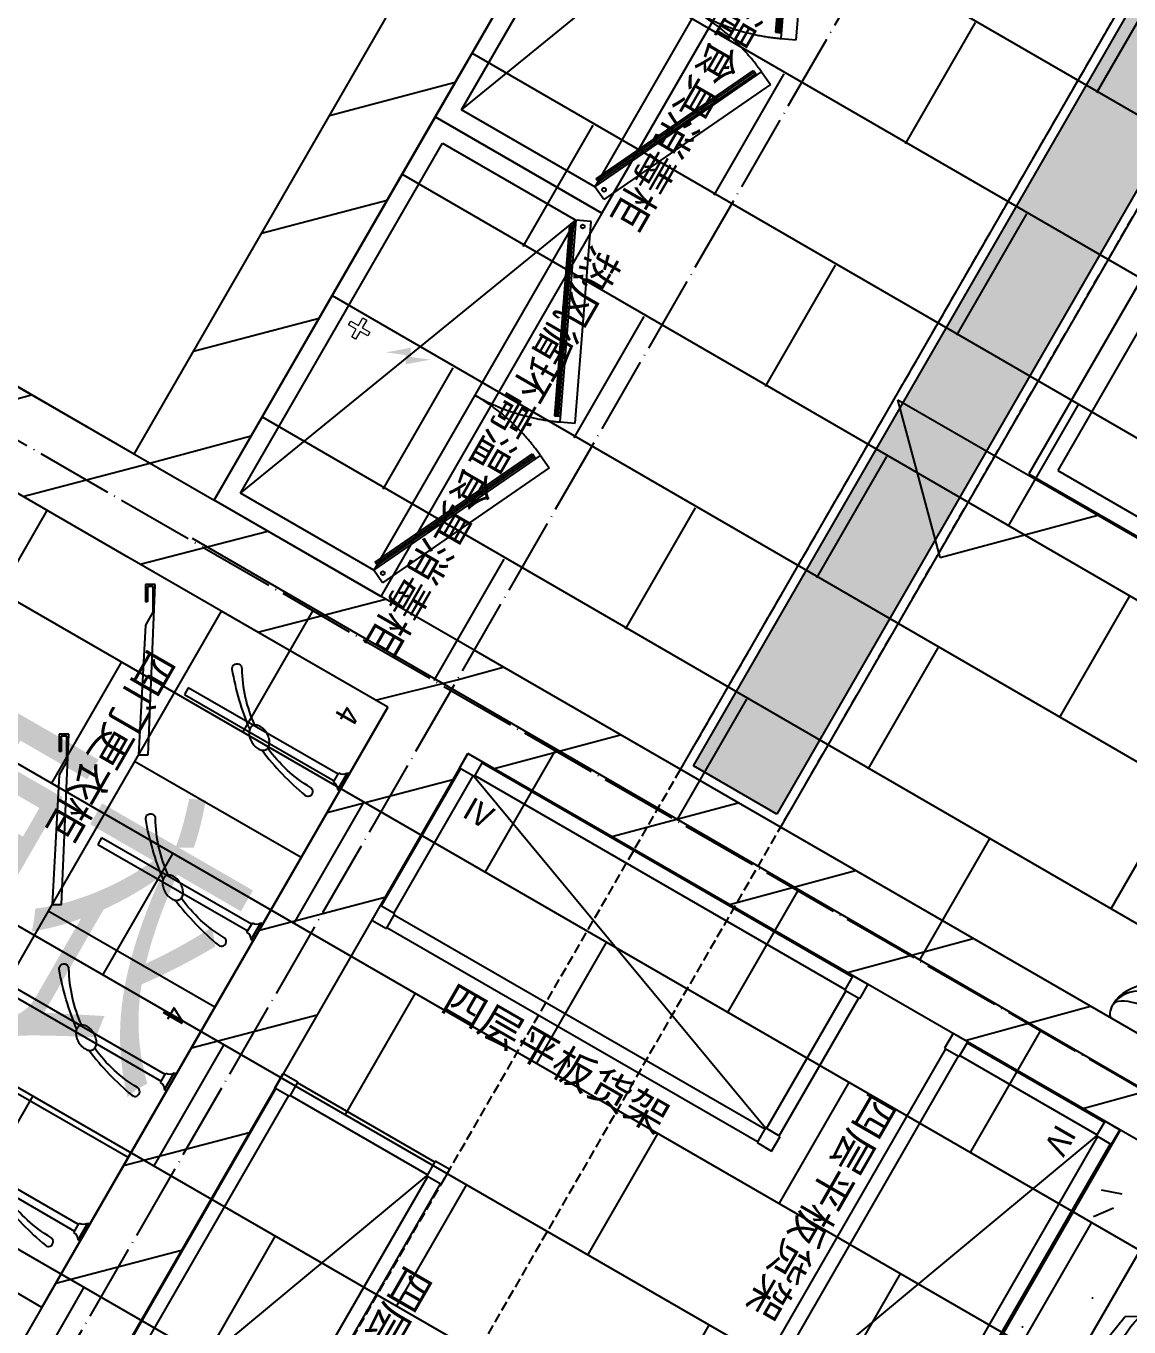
# Model space of a CAD drawing. Header units: millimetres. Extents: x 216654360 to 218309126, y 218099985 to 219647706.
# Drawn here: x 217979283 to 217982149, y 218889673 to 218893053 of the extents above; entities that cross this region are included whole.
import ezdxf
from ezdxf.enums import TextEntityAlignment as Align

# ---------------------------------------------------------------- set-up
doc = ezdxf.new("R2010")
doc.units = ezdxf.units.MM
doc.header["$LTSCALE"] = 1000
for name, pattern in [('ACAD_ISO03W100', [30, 12, -18]), ('BORDER2', [22.224999999999987, 6.349999999999998, -3.174999999999998, 6.349999999999998, -3.174999999999998, 0, -3.174999999999998]), ('DASH', [0.35, 0.25, -0.1]), ('DASHDOTX2', [50.8, 25.4, -12.7, 0, -12.7]), ('DOTE', [2.4200000000000004, 2, -0.2, 0.02, -0.2])]:
    doc.linetypes.add(name, pattern=pattern)
for name, color, linetype in [('A-ANNO-DOTE', 1, 'DOTE'), ('A-ANNO-IDEN-LEVL', 3, 'Continuous'), ('A-FLOR-SPCL', 245, 'Continuous'), ('A-WALL', 2, 'Continuous'), ('A-WALL-PATT', 252, 'Continuous'), ('A-WALL-SHEA', 2, 'Continuous'), ('D.R-地沟', 24, 'Continuous'), ('E.R-电点位.尺寸标注', 90, 'Continuous'), ('K.R-厨房设备.V', 252, 'Continuous'), ('K.R-厨房设备.辅助1', 251, 'Continuous'), ('N.R-厨房设备.名称标注', 251, 'Continuous'), ('PUB_HATCH', 8, 'Continuous'), ('PUB_TEXT', 7, 'Continuous'), ('现状植物', 3, 'Continuous')]:
    doc.layers.add(name, color=color, linetype=linetype)
doc.styles.get("Standard").update_dxf_attribs({"font": 'gbenor.shx', "bigfont": 'gbcbig.shx'})
doc.styles.add('水纹标注', font='')
doc.styles.add('设备名称标注字体', font='')
doc.styles.get('水纹标注').set_extended_font_data('SimSun')
doc.styles.get('设备名称标注字体').set_extended_font_data('SimSun')
pattern_1 = [(45, (-6165879.106576437, -59303.14459915766), (-176.776766007315, 176.776766007315), [])]

# ---------------------------------------------------------------- blocks, each defined once
blk = doc.blocks.new('2929sk')
at = {"layer": 'A-ANNO-DOTE', "ltscale": 0.1}
for p, q in [((-96525.37773838639, -68391.94024353585), (-96525.37773838639, -52367.55223465196)), ((-76418.61381632835, -60631.21274252643), (-104712.9936713753, -60631.21274252632))]:
    blk.add_line(p, q, dxfattribs=at)
blk = doc.blocks.new('*U255')
h = blk.add_hatch()
h.set_pattern_fill('NEW', color=8, scale=250, pattern_type=2)
h.set_pattern_definition([(90, (4870.555555003499, 229.7619050000125), (-58.3333325, 3.571886446486164e-15), [2.3809525, -247.6190475]), (0, (4870.555555003499, 229.7619050000125), (0, 250), [2.7777775, -55.555555]), (90, (4879.166667503498, 235.7142850000125), (-58.3333325, 3.571886446486164e-15), [2.3809525, -247.6190475]), (0, (4876.388890003498, 238.0952375000125), (0, 250), [2.7777775, -55.555555]), (45.57872549999999, (4873.333332503498, 229.7619050000125), (233.3333347627037, 250.0000000086865), [8.3341825, -1741.8443775]), (45.57872549999999, (4870.555555003499, 232.1428575000125), (233.3333347627037, 250.0000000086865), [8.3341825, -1741.8443775]), (90, (4870.555555003499, 208.3333325000125), (-58.3333325, 3.571886446486164e-15), [3.5714275, -246.4285725]), (0, (4870.555555003499, 208.3333325000125), (0, 250), [2.7777775, -55.555555]), (90, (4879.166667503498, 214.2857150000125), (-58.3333325, 3.571886446486164e-15), [3.5714275, -246.4285725]), (0, (4876.388890003498, 217.8571425000125), (0, 250), [2.7777775, -55.555555]), (45.57872549999999, (4873.333332503498, 208.3333325000125), (233.3333347627037, 250.0000000086865), [8.3341825, -1741.8443775]), (45.57872549999999, (4870.555555003499, 211.9047625000125), (991.6666667955229, 999.9999987180778), [8.3341825, -1741.8443775]), (90, (4870.555555003499, 188.0952375000125), (-58.3333325, 3.571886446486164e-15), [2.3809525, -247.6190475]), (0, (4870.555555003499, 188.0952375000125), (0, 250), [2.7777775, -55.555555]), (90, (4879.166667503498, 194.0476200000125), (-58.3333325, 3.571886446486164e-15), [2.3809525, -247.6190475]), (0, (4876.388890003498, 196.4285725000125), (0, 250), [2.7777775, -55.555555]), (45.57872549999999, (4873.333332503498, 188.0952375000125), (233.3333347627037, 250.0000000086865), [8.3341825, -1741.8443775]), (45.57872549999999, (4870.555555003499, 190.4761900000125), (991.6666667955229, 999.9999987180778), [8.3341825, -1741.8443775]), (90, (4870.555555003499, 166.6666675000125), (-58.3333325, 3.571886446486164e-15), [3.5714275, -246.4285725]), (0, (4870.555555003499, 166.6666675000125), (0, 250), [2.7777775, -55.555555]), (90, (4879.166667503498, 172.6190475000125), (-58.3333325, 3.571886446486164e-15), [3.5714275, -246.4285725]), (0, (4876.388890003498, 176.1904750000125), (0, 250), [2.7777775, -55.555555]), (45.57872549999999, (4873.333332503498, 166.6666675000125), (991.6666667955229, 999.9999987180778), [8.3341825, -1741.8443775]), (45.57872549999999, (4870.555555003499, 170.2380950000125), (233.3333347627037, 250.0000000086865), [8.3341825, -1741.8443775]), (90, (4870.555555003499, 146.4285725000125), (-58.3333325, 3.571886446486164e-15), [2.3809525, -247.6190475]), (0, (4870.555555003499, 146.4285725000125), (0, 250), [2.7777775, -55.555555]), (90, (4879.166667503498, 152.3809525000125), (-58.3333325, 3.571886446486164e-15), [2.3809525, -247.6190475]), (0, (4876.388890003498, 154.7619050000125), (0, 250), [2.7777775, -55.555555]), (45.57872549999999, (4873.333332503498, 146.4285725000125), (233.3333347627037, 250.0000000086865), [8.3341825, -1741.8443775]), (45.57872549999999, (4870.555555003499, 148.8095250000125), (233.3333347627037, 250.0000000086865), [8.3341825, -1741.8443775]), (90, (4870.555555003499, 125.0000000000125), (-58.3333325, 3.571886446486164e-15), [3.5714275, -246.4285725]), (0, (4870.555555003499, 125.0000000000125), (0, 250), [2.7777775, -55.555555]), (90, (4879.166667503498, 130.9523800000125), (-58.3333325, 3.571886446486164e-15), [3.5714275, -246.4285725]), (0, (4876.388890003498, 134.5238100000125), (0, 250), [2.7777775, -55.555555]), (45.57872549999999, (4873.333332503498, 125.0000000000125), (233.3333347627037, 250.0000000086865), [8.3341825, -1741.8443775]), (45.57872549999999, (4870.555555003499, 128.5714275000125), (233.3333347627037, 250.0000000086865), [8.3341825, -1741.8443775]), (90, (4870.555555003499, 104.7619050000125), (-58.3333325, 3.571886446486164e-15), [2.3809525, -247.6190475]), (0, (4870.555555003499, 104.7619050000125), (0, 250), [2.7777775, -55.555555]), (90, (4879.166667503498, 110.7142850000125), (-58.3333325, 3.571886446486164e-15), [2.3809525, -247.6190475]), (0, (4876.388890003498, 113.0952375000125), (0, 250), [2.7777775, -55.555555]), (45.57872549999999, (4873.333332503498, 104.7619050000125), (991.6666667955229, 999.9999987180778), [8.3341825, -1741.8443775]), (45.57872549999999, (4870.555555003499, 107.1428575000125), (991.6666667955229, 999.9999987180778), [8.3341825, -1741.8443775]), (90, (4870.555555003499, 83.33333250001252), (-58.3333325, 3.571886446486164e-15), [3.5714275, -246.4285725]), (0, (4870.555555003499, 83.33333250001252), (0, 250), [2.7777775, -55.555555]), (90, (4879.166667503498, 89.2857150000125), (-58.3333325, 3.571886446486164e-15), [3.5714275, -246.4285725]), (0, (4876.388890003498, 92.8571425000125), (0, 250), [2.7777775, -55.555555]), (45.57872549999999, (4873.333332503498, 83.33333250001252), (233.3333347627037, 250.0000000086865), [8.3341825, -1741.8443775]), (45.57872549999999, (4870.555555003499, 86.90476250001251), (233.3333347627037, 250.0000000086865), [8.3341825, -1741.8443775]), (90, (4870.555555003499, 63.0952375000125), (-58.3333325, 3.571886446486164e-15), [2.3809525, -247.6190475]), (0, (4870.555555003499, 63.0952375000125), (0, 250), [2.7777775, -55.555555]), (90, (4879.166667503498, 69.0476200000125), (-58.3333325, 3.571886446486164e-15), [2.3809525, -247.6190475]), (0, (4876.388890003498, 71.4285725000125), (0, 250), [2.7777775, -55.555555]), (96.65442500000002, (4853.333332503498, 200.0000000000125), (-58.33333327122217, 250.0000002862334), [2.397102499999998, -500.9941749999998]), (124.99202, (4853.055555003499, 202.3809525000125), (-116.6666666056836, 249.9999994676459), [1.4531625, -303.71073]), (139.398705, (4852.222222503497, 203.5714275000125), (-233.3333320517391, 250.0000015191031), [1.829275, -382.31841]), (148.52316, (4850.833332503498, 204.7619050000125), (-349.9999982304819, 250.0000044566236), [2.2799325, -476.5061475]), (0, (4847.222222503497, 205.9523800000125), (0, 250), [1.6666675, -56.6666675]), (31.47683929999999, (4845.277777503499, 204.7619050000125), (350.0000012848081, 250.000000180567), [2.2799325, -476.5061475]), (0, (4843.611110003498, 204.7619050000125), (0, 250), [1.6666675, -56.6666675]), (64.9831065, (4842.500000003498, 202.3809525000125), (58.33333453608074, 250.0000007744371), [2.6274525, -273.25497]), (64.9831065, (4841.944445003497, 201.1904750000125), (58.33333453608074, 250.0000007744371), [1.313725, -274.5686975]), (90, (4841.944445003497, 198.8095250000125), (-58.3333325, 3.571886446486164e-15), [2.3809525, -247.6190475]), (115.016893, (4842.500000003498, 197.6190475000125), (-58.33333235441913, 250.0000012834914), [1.313724999999999, -274.5686974999998]), (115.016893, (4843.611110003498, 195.2380950000125), (-58.33333235441913, 250.0000012834914), [2.627452499999998, -273.2549699999997]), (0, (4843.611110003498, 195.2380950000125), (0, 250), [1.6666675, -56.6666675]), (148.52316, (4847.222222503497, 194.0476200000125), (-349.9999982304819, 250.0000044566236), [2.2799325, -476.5061475]), (0, (4847.222222503497, 194.0476200000125), (0, 250), [1.6666675, -56.6666675]), (31.47683929999999, (4848.888890003498, 194.0476200000125), (350.0000012848081, 250.000000180567), [2.2799325, -476.5061475]), (40.6012946, (4850.833332503498, 195.2380950000125), (233.3333337970684, 249.9999998901291), [1.829275, -382.31841]), (55.0079798, (4852.222222503497, 196.4285725000125), (116.6666674783482, 249.9999990604024), [1.4531625, -303.71073]), (83.3455749, (4853.055555003499, 197.6190475000125), (58.33333370755446, 250.0000001844225), [2.3971025, -500.994175]), (96.65442500000002, (4853.333332503498, 100.0000000000125), (-58.33333327122217, 250.0000002862334), [2.397102499999998, -500.9941749999998]), (124.99202, (4853.055555003499, 102.3809525000125), (-116.6666666056836, 249.9999994676459), [1.4531625, -303.71073]), (139.398705, (4852.222222503497, 103.5714275000125), (-233.3333320517391, 250.0000015191031), [1.829275, -382.31841]), (148.52316, (4850.833332503498, 104.7619050000125), (-349.9999982304819, 250.0000044566236), [2.2799325, -476.5061475]), (0, (4847.222222503497, 105.9523800000125), (0, 250), [1.6666675, -56.6666675]), (31.47683929999999, (4845.277777503499, 104.7619050000125), (350.0000012848081, 250.000000180567), [2.2799325, -476.5061475]), (0, (4843.611110003498, 104.7619050000125), (0, 250), [1.6666675, -56.6666675]), (64.9831065, (4842.500000003498, 102.3809525000125), (58.33333453608074, 250.0000007744371), [2.6274525, -273.25497]), (64.9831065, (4841.944445003497, 101.1904750000125), (58.33333453608074, 250.0000007744371), [1.313725, -274.5686975]), (90, (4841.944445003497, 98.80952500001251), (-58.3333325, 3.571886446486164e-15), [2.3809525, -247.6190475]), (115.016893, (4842.500000003498, 97.61904750001251), (-58.33333235441913, 250.0000012834914), [1.313724999999999, -274.5686974999998]), (115.016893, (4843.611110003498, 95.2380950000125), (-58.33333235441913, 250.0000012834914), [2.627452499999998, -273.2549699999997]), (0, (4843.611110003498, 95.2380950000125), (0, 250), [1.6666675, -56.6666675]), (148.52316, (4847.222222503497, 94.04762000001251), (-349.9999982304819, 250.0000044566236), [2.2799325, -476.5061475]), (0, (4847.222222503497, 94.04762000001251), (0, 250), [1.6666675, -56.6666675]), (31.47683929999999, (4848.888890003498, 94.04762000001251), (350.0000012848081, 250.000000180567), [2.2799325, -476.5061475]), (40.6012946, (4850.833332503498, 95.2380950000125), (233.3333337970684, 249.9999998901291), [1.829275, -382.31841]), (55.0079798, (4852.222222503497, 96.4285725000125), (116.6666674783482, 249.9999990604024), [1.4531625, -303.71073]), (83.3455749, (4853.055555003499, 97.61904750001251), (58.33333370755446, 250.0000001844225), [2.3971025, -500.994175]), (96.65442500000002, (4853.333332503498, 50.00000000001251), (-58.33333327122217, 250.0000002862334), [2.397102499999998, -500.9941749999998]), (124.99202, (4853.055555003499, 52.3809525000125), (-116.6666666056836, 249.9999994676459), [1.4531625, -303.71073]), (139.398705, (4852.222222503497, 53.5714275000125), (-233.3333320517391, 250.0000015191031), [1.829275, -382.31841]), (148.52316, (4850.833332503498, 54.7619050000125), (-349.9999982304819, 250.0000044566236), [2.2799325, -476.5061475]), (0, (4847.222222503497, 55.95238000001251), (0, 250), [1.6666675, -56.6666675]), (31.47683929999999, (4845.277777503499, 54.7619050000125), (350.0000012848081, 250.000000180567), [2.2799325, -476.5061475]), (0, (4843.611110003498, 54.7619050000125), (0, 250), [1.6666675, -56.6666675]), (64.9831065, (4842.500000003498, 52.3809525000125), (58.33333453608074, 250.0000007744371), [2.6274525, -273.25497]), (64.9831065, (4841.944445003497, 51.1904750000125), (58.33333453608074, 250.0000007744371), [1.313725, -274.5686975]), (90, (4841.944445003497, 48.80952500001251), (-58.3333325, 3.571886446486164e-15), [2.3809525, -247.6190475]), (115.016893, (4842.500000003498, 47.61904750001251), (-58.33333235441913, 250.0000012834914), [1.313724999999999, -274.5686974999998]), (115.016893, (4843.611110003498, 45.23809500001251), (-58.33333235441913, 250.0000012834914), [2.627452499999998, -273.2549699999997]), (0, (4843.611110003498, 45.23809500001251), (0, 250), [1.6666675, -56.6666675]), (148.52316, (4847.222222503497, 44.04762000001251), (-349.9999982304819, 250.0000044566236), [2.2799325, -476.5061475]), (0, (4847.222222503497, 44.04762000001251), (0, 250), [1.6666675, -56.6666675]), (31.47683929999999, (4848.888890003498, 44.04762000001251), (350.0000012848081, 250.000000180567), [2.2799325, -476.5061475]), (40.6012946, (4850.833332503498, 45.23809500001251), (233.3333337970684, 249.9999998901291), [1.829275, -382.31841]), (55.0079798, (4852.222222503497, 46.42857250001251), (116.6666674783482, 249.9999990604024), [1.4531625, -303.71073]), (83.3455749, (4853.055555003499, 47.61904750001251), (58.33333370755446, 250.0000001844225), [2.3971025, -500.994175]), (96.65442500000002, (4853.333332503498, 250.0000000000125), (-58.33333327122217, 250.0000002862334), [2.397102499999998, -500.9941749999998]), (124.99202, (4853.055555003499, 252.3809525000125), (-116.6666666056836, 249.9999994676459), [1.4531625, -303.71073]), (139.398705, (4852.222222503497, 253.5714275000125), (-233.3333320517391, 250.0000015191031), [1.829275, -382.31841]), (148.52316, (4850.833332503498, 254.7619050000125), (-349.9999982304819, 250.0000044566236), [2.2799325, -476.5061475]), (0, (4847.222222503497, 255.9523800000125), (0, 250), [1.6666675, -56.6666675]), (31.47683929999999, (4845.277777503499, 254.7619050000125), (350.0000012848081, 250.000000180567), [2.2799325, -476.5061475]), (0, (4843.611110003498, 254.7619050000125), (0, 250), [1.6666675, -56.6666675]), (64.9831065, (4842.500000003498, 252.3809525000125), (58.33333453608074, 250.0000007744371), [2.6274525, -273.25497]), (64.9831065, (4841.944445003497, 251.1904750000125), (58.33333453608074, 250.0000007744371), [1.313725, -274.5686975]), (90, (4841.944445003497, 248.8095250000125), (-58.3333325, 3.571886446486164e-15), [2.3809525, -247.6190475]), (115.016893, (4842.500000003498, 247.6190475000125), (-58.33333235441913, 250.0000012834914), [1.313724999999999, -274.5686974999998]), (115.016893, (4843.611110003498, 245.2380950000125), (-58.33333235441913, 250.0000012834914), [2.627452499999998, -273.2549699999997]), (0, (4843.611110003498, 245.2380950000125), (0, 250), [1.6666675, -56.6666675]), (148.52316, (4847.222222503497, 244.0476200000125), (-349.9999982304819, 250.0000044566236), [2.2799325, -476.5061475]), (0, (4847.222222503497, 244.0476200000125), (0, 250), [1.6666675, -56.6666675]), (31.47683929999999, (4848.888890003498, 244.0476200000125), (350.0000012848081, 250.000000180567), [2.2799325, -476.5061475]), (40.6012946, (4850.833332503498, 245.2380950000125), (233.3333337970684, 249.9999998901291), [1.829275, -382.31841]), (55.0079798, (4852.222222503497, 246.4285725000125), (116.6666674783482, 249.9999990604024), [1.4531625, -303.71073]), (83.3455749, (4853.055555003499, 247.6190475000125), (58.33333370755446, 250.0000001844225), [2.3971025, -500.994175]), (103.134022, (4867.500000003498, 55.95238000001251), (-2.391900830178706e-06, -250.0000003124511), [4.889817499999998, -251.8255474999999]), (142.073537, (4870.555555003499, 53.5714275000125), (-349.9999968774661, 250.0000031255942), [3.873675, -809.5979675]), (164.054604, (4874.722222503497, 52.3809525000125), (-816.666666750046, 250.0000024671096), [4.3333975, -905.6803375]), (15.94539589999999, (4874.722222503497, 52.3809525000125), (816.6666671863785, 250.0000010417574), [4.3333975, -905.6803375]), (37.9264623, (4878.888890003498, 53.5714275000125), (349.9999999317924, 249.9999988495375), [3.873675, -809.5979675]), (76.8659776, (4881.944445003497, 55.95238000001251), (-6.465715324255328e-07, 250.0000003124511), [4.8898175, -251.8255475]), (103.134022, (4883.055555003499, 239.2857150000125), (-2.391900830178706e-06, -250.0000003124511), [4.889817499999998, -251.8255474999999]), (142.073537, (4881.944445003497, 244.0476200000125), (-349.9999968774661, 250.0000031255942), [3.873675, -809.5979675]), (164.054604, (4878.888890003498, 246.4285725000125), (-816.666666750046, 250.0000024671096), [4.3333975, -905.6803375]), (15.94539589999999, (4870.555555003499, 246.4285725000125), (816.6666671863785, 250.0000010417574), [4.3333975, -905.6803375]), (37.9264623, (4867.500000003498, 244.0476200000125), (349.9999999317924, 249.9999988495375), [3.873675, -809.5979675]), (76.8659776, (4866.388890003498, 239.2857150000125), (-6.465715324255328e-07, 250.0000003124511), [4.8898175, -251.8255475]), (96.65442500000002, (4853.333332503498, 150.0000000000125), (-58.33333327122217, 250.0000002862334), [2.397102499999998, -500.9941749999998]), (124.99202, (4853.055555003499, 152.3809525000125), (-116.6666666056836, 249.9999994676459), [1.4531625, -303.71073]), (139.398705, (4852.222222503497, 153.5714275000125), (-233.3333320517391, 250.0000015191031), [1.829275, -382.31841]), (148.52316, (4850.833332503498, 154.7619050000125), (-349.9999982304819, 250.0000044566236), [2.2799325, -476.5061475]), (0, (4847.222222503497, 155.9523800000125), (0, 250), [1.6666675, -56.6666675]), (31.47683929999999, (4845.277777503499, 154.7619050000125), (350.0000012848081, 250.000000180567), [2.2799325, -476.5061475]), (0, (4843.611110003498, 154.7619050000125), (0, 250), [1.6666675, -56.6666675]), (64.9831065, (4842.500000003498, 152.3809525000125), (58.33333453608074, 250.0000007744371), [2.6274525, -273.25497]), (64.9831065, (4841.944445003497, 151.1904750000125), (58.33333453608074, 250.0000007744371), [1.313725, -274.5686975]), (90, (4841.944445003497, 148.8095250000125), (-58.3333325, 3.571886446486164e-15), [2.3809525, -247.6190475]), (115.016893, (4842.500000003498, 147.6190475000125), (-58.33333235441913, 250.0000012834914), [1.313724999999999, -274.5686974999998]), (115.016893, (4843.611110003498, 145.2380950000125), (-58.33333235441913, 250.0000012834914), [2.627452499999998, -273.2549699999997]), (0, (4843.611110003498, 145.2380950000125), (0, 250), [1.6666675, -56.6666675]), (148.52316, (4847.222222503497, 144.0476200000125), (-349.9999982304819, 250.0000044566236), [2.2799325, -476.5061475]), (0, (4847.222222503497, 144.0476200000125), (0, 250), [1.6666675, -56.6666675]), (31.47683929999999, (4848.888890003498, 144.0476200000125), (350.0000012848081, 250.000000180567), [2.2799325, -476.5061475]), (40.6012946, (4850.833332503498, 145.2380950000125), (233.3333337970684, 249.9999998901291), [1.829275, -382.31841]), (55.0079798, (4852.222222503497, 146.4285725000125), (116.6666674783482, 249.9999990604024), [1.4531625, -303.71073]), (83.3455749, (4853.055555003499, 147.6190475000125), (58.33333370755446, 250.0000001844225), [2.3971025, -500.994175]), (45.57872549999999, (4873.333332503498, 63.0952375000125), (233.3333347627037, 250.0000000086865), [8.3341825, -1741.8443775]), (45.57872549999999, (4870.555555003499, 65.47619000001251), (233.3333347627037, 250.0000000086865), [8.3341825, -1741.8443775]), (90, (4866.388890003498, 60.7142850000125), (-58.3333325, 3.571886446486164e-15), [178.5714275, -71.4285725]), (90, (4883.055555003499, 60.7142850000125), (-58.3333325, 3.571886446486164e-15), [178.5714275, -71.4285725])])
h.paths.add_polyline_path([(5375.000000003498, 25.00000000001251), (5375.000000003503, 275.0000000000052), (25.00000000000637, 274.9999999999927), (25, 25.00000000000001)])
at = {"layer": 'D.R-地沟'}
for p, q in [((6.236535097871485e-12, 299.9999999999927), (5400.000000003503, 300.0000000000052)), ((0, 0), (6.236535097871485e-12, 299.9999999999927)), ((25.00000000000606, 274.9999999999927), (5375.000000003503, 275.0000000000052)), ((25, 25), (25.00000000000606, 274.9999999999927)), ((5400.000000003498, 1.250555214937807e-11), (0, 0)), ((5375.000000003498, 25.00000000001251), (25, 25))]:
    blk.add_line(p, q, dxfattribs=at)
blk = doc.blocks.new('13arfrr')
at = {"layer": 'D.R-地沟', "rotation": 90}
blk.add_blockref('*U255', (6144155.790343233, 7445.096532240364), dxfattribs=at)
blk = doc.blocks.new('*U165')
at = {"layer": 'K.R-厨房设备.V'}
for p, q in [((0, 0), (44, 0)), ((0, -44), (0, 0)), ((44, 0), (44, -44)), ((1156, 0), (1200, 0)), ((1156, -44), (1156, 0)), ((1200, 0), (1200, -44)), ((44, -3), (1156, -3)), ((44, -44), (0, -44)), ((3, -456), (3, -44)), ((1200, -44), (1156, -44)), ((1197, -456), (1197, -44)), ((44, -456), (0, -456)), ((0, -456), (0, -500)), ((44, -500), (44, -456)), ((1200, -456), (1156, -456)), ((1156, -456), (1156, -500)), ((1200, -500), (1200, -456)), ((0, -500), (44, -500)), ((44, -497), (1156, -497)), ((1156, -500), (1200, -500))]:
    blk.add_line(p, q, dxfattribs=at)
at = {"layer": 'K.R-厨房设备.辅助1', "color": 251}
for p, q in [((41, -456), (41, -44)), ((44, -41), (1156, -41)), ((1159, -456), (1159, -44)), ((44, -459), (1156, -459))]:
    blk.add_line(p, q, dxfattribs=at)
at = {"layer": 'K.R-厨房设备.辅助1', "color": 251, "linetype": 'DASHDOTX2'}
blk.add_line((44, -44), (1156, -456), dxfattribs=at)
at = {"layer": 'K.R-厨房设备.辅助1', "color": 251, "style": '水纹标注'}
blk.add_text('Ⅳ', height=60, rotation=0.0001620461234168421, dxfattribs=at).set_placement((60, -90), align=Align.TOP_LEFT)
blk = doc.blocks.new('1HP01$0$HBA-HANGER')
at = {"color": 0, "linetype": 'ByBlock', "ltscale": 3}
blk.add_lwpolyline([(-46.9451, 30.1133, 0.144333), (-43.77819999999998, 19.371, 0.107177), (-33.1952, 8.819989999999997, 0.0778182), (-18.7283, 2.44564, 0.06501649999999999), (0, 0, 0.06501649999999999), (18.7283, 2.44564, 0.0778182), (33.1952, 8.819989999999997, 0.107177), (43.77819999999998, 19.371, 0.144333), (46.9451, 30.1133, 0.144333), (43.77819999999998, 40.85569999999999, 0.107177), (33.1952, 51.4067, 0.0778182), (18.7283, 57.78100000000001, 0.06501649999999999), (0, 60.2267, 0.06501649999999999), (-18.7283, 57.78100000000001, 0.0778182), (-33.1952, 51.4067, 0.107177), (-43.77819999999998, 40.85569999999999, 0.144333)], format="xyb", close=True, dxfattribs=at)
for points in [[(-41.9496, 43.42719999999999, 0.0579524), (-248.539, -6.684249999999998, 1.08017), (-234.963, -36.2244, -0.102886), (-45.5965, 22.9304, -0.821198)], [(41.9496, 43.42719999999999, -0.0579524), (248.539, -6.684249999999998, -1.08017), (234.963, -36.2244, 0.102886), (45.5965, 22.9304, 0.821198)]]:
    blk.add_lwpolyline(points, format="xyb", dxfattribs=at)
blk = doc.blocks.new('102030500020')
at = {"layer": 'K.R-厨房设备.V'}
for p, q in [((451, 0), (0, 0)), ((0, 0), (0, -500)), ((900, 1.818989403545856e-12), (451, 0)), ((451, 0), (451, -500)), ((900, 0), (900, -500)), ((0, -500), (451, -500)), ((451, -500), (900, -499.9999999999982))]:
    blk.add_line(p, q, dxfattribs=at)
at = {"layer": 'K.R-厨房设备.辅助1', "extrusion": (6.3181338877e-06, 1.10240008304e-05, 0.9999999999192764)}
for p, q in [((250.4999878644157, 5.045440047979355e-07, -0.0001579533527642507), (250.4999879853713, -5.999999494291842, -9.180934855346212e-05)), ((700.4999878644157, 5.045440047979355e-07, -0.0001579533527642507), (700.4999879853713, -5.999999494291842, -9.180934855346212e-05)), ((200.4999879870156, -6.000000501982868, 0.0002240973569554994), (200.4999878644157, -5.005858838558197e-07, 0.0001579533527268362)), ((250.4999879853713, -5.999999494291842, -9.180934855346212e-05), (200.4999879870156, -6.000000501982868, 0.0002240973569554994)), ((239.4999883700075, -24.9999997143168, 0.0001871461400340113), (211.4999883701385, -25.00000026938505, 0.0003640538950221428)), ((215.4999882709672, -25.0000002562374, -0.005650731797090636), (215.4999994917598, -475.0000002059242, -0.0006899314944593948)), ((235.4999994921236, -474.9999998028943, -0.0008162941766688414), (235.4999882712145, -24.99999985297472, -0.00577709447930197)), ((650.4999879870156, -6.000000501982868, 0.0002240973569554994), (650.4999878644157, -5.005858838558197e-07, 0.0001579533527268362)), ((700.4999879853713, -5.999999494291842, -9.180934855346212e-05), (650.4999879870156, -6.000000501982868, 0.0002240973569554994)), ((689.4999883700075, -24.9999997143168, 0.0001871461400340113), (661.4999883701385, -25.00000026938505, 0.0003640538950221428)), ((665.4999882709672, -25.0000002562374, -0.005650731797090636), (665.4999994917598, -475.0000002059242, -0.0006899314944593948)), ((685.4999994921236, -474.9999998028943, -0.0008162941766688414), (685.4999882712145, -24.99999985297472, -0.00577709447930197)), ((215.4999994917598, -475.0000002059242, -0.0006899314944593948), (235.4999994921236, -474.9999998028943, -0.0008162941766688414)), ((665.4999994917598, -475.0000002059242, -0.0006899314944593948), (685.4999994921236, -474.9999998028943, -0.0008162941766688414))]:
    blk.add_line(p, q, dxfattribs=at)
at = {"layer": 'K.R-厨房设备.辅助1'}
for p, q in [((418.5, -478.3493649054144), (26.42958444838587, -683.3493649054071)), ((129.862251845756, -652.5000000000218), (431, -500.0000000000146)), ((431, -500.0000000000146), (418.5, -478.3493649054144)), ((867.5, -478.3493649054144), (475.4295844483859, -683.3493649054071)), ((578.862251845756, -652.5000000000218), (880, -500.0000000000146)), ((880, -500.0000000000146), (867.5, -478.3493649054144)), ((89.55136271328956, -652.6794919243257), (33.25971146729717, -685.1794919243257)), ((89.55136271328956, -652.6794919243257), (129.8622518457414, -652.5000000000291)), ((538.5513627132896, -652.6794919243257), (482.2597114672972, -685.1794919243257)), ((538.5513627132896, -652.6794919243257), (578.8622518457414, -652.5000000000291)), ((26.42958444838587, -683.3493649054071), (38.92958444838587, -705.0000000000291)), ((33.25971146729717, -685.1794919243257), (40.75971146729717, -698.169872981096)), ((38.92958444838587, -705.0000000000291), (77.90072761867486, -682.5000000000364)), ((40.75971146729717, -698.169872981096), (75.40072761867486, -678.169872981096)), ((75.40072761867486, -678.169872981096), (77.90072761867486, -682.5000000000364)), ((475.4295844483859, -683.3493649054071), (487.9295844483859, -705.0000000000291)), ((482.2597114672972, -685.1794919243257), (489.7597114672972, -698.169872981096)), ((487.9295844483859, -705.0000000000291), (526.9007276186749, -682.5000000000364)), ((489.7597114672972, -698.169872981096), (524.4007276186749, -678.169872981096)), ((524.4007276186749, -678.169872981096), (526.9007276186749, -682.5000000000364))]:
    blk.add_line(p, q, dxfattribs=at)
at = {"layer": 'K.R-厨房设备.辅助1', "extrusion": (6.3181338877e-06, 1.10240008304e-05, 0.9999999999192764)}
for centre, radius, start, end in [((189.5560139665052, -25.02019644206568, 0.001424739115033741), 21.94398369112138, 0.05273220445785859, 60.0844357705507), ((261.4439627652645, -25.0201949951833, 0.001424739115033779), 21.94398369385793, 119.9155665416693, 179.9472701046508), ((639.5560139575381, -25.0201964734105, 0.004267899364498702), 21.94398369112138, 0.05273220445785859, 60.0844357705507), ((711.4439627562683, -25.02019502652812, 0.004267899364499082), 21.94398369385793, 119.9155665416693, 179.9472701046508)]:
    blk.add_arc(centre, radius, start, end, dxfattribs=at)
at = {"layer": 'K.R-厨房设备.辅助1', "extrusion": (-6.3879978266e-06, 1.09836648664e-05, -0.9999999999192764), "xscale": -0.7600000000929986, "yscale": 0.7600000000929986, "zscale": -0.7600000000929986, "rotation": 119.9999316177332}
for p in [(-215.6799621587608, -238.5568991535932, -0.001928475350331265), (-665.6799621495575, -238.5568991220195, -0.004803074372301335)]:
    blk.add_blockref('1HP01$0$HBA-HANGER', p, dxfattribs=at)
at = {"layer": 'K.R-厨房设备.辅助1', "style": '水纹标注'}
blk.add_text('4', height=60, rotation=0.0001620461234168421, dxfattribs=at).set_placement((50, -50), align=Align.TOP_LEFT)
blk = doc.blocks.new('rawen长龙洗碗机')
at = {"layer": 'K.R-厨房设备.V'}
for p, q in [((700, 0), (0, 0)), ((0, 0), (0, -660)), ((680, -50), (50.00000000001454, -50)), ((50.00000000001454, -50), (50.00000000001454, -610))]:
    blk.add_line(p, q, dxfattribs=at)
blk = doc.blocks.new('*U182')
at = {"layer": 'K.R-厨房设备.辅助1', "linetype": 'BORDER2', "lineweight": 9, "ltscale": 10}
blk.add_hatch(color=256, dxfattribs=at).paths.add_polyline_path([(598.5373566485868, -244.3621751114124), (577.8076628438357, -256.4740337644753), (597.5580133668336, -304.6016169630248), (554.9176337672543, -254.9313152443129), (575.6473275719762, -242.8194565912445), (555.8969770518523, -194.6918733926933)])
at = {"layer": 'K.R-厨房设备.V'}
for p, q in [((0, 0), (1150, 0)), ((0, -500), (0, 0)), ((1150, 0), (1150, -500)), ((1150, -500), (0, -500))]:
    blk.add_line(p, q, dxfattribs=at)
at = {"layer": 'K.R-厨房设备.辅助1', "linetype": 'ACAD_ISO03W100'}
for p, q in [((50, -50.00000000000909), (1100, -50.00000000000909)), ((50, -450), (50, -50.00000000000909)), ((1100, -50.00000000000909), (1100, -450)), ((1100, -450), (50, -450))]:
    blk.add_line(p, q, dxfattribs=at)
at = {"layer": 'K.R-厨房设备.辅助1'}
for p, q in [((50, -50.00000000000909), (1100, -450)), ((33.0952695303713, -486.2523114814595), (50, -450)), ((50, -450), (524.8746660646138, -676.1007700312693)), ((63.59461680553067, -456.3392739261017), (69.93389073166325, -442.7446571205583)), ((65.70770811425609, -451.80773499092), (513.3931405677577, -665.2299571699805)), ((67.82079942295239, -447.27619605574), (515.5062318764539, -660.6984182347898)), ((69.93389073166325, -442.7446571205583), (517.6193231851721, -656.1668792996098)), ((1100, -450), (625.1253339353862, -676.1007700312693)), ((1080.066109268337, -442.7446571205583), (632.3806768148206, -656.1668792996098)), ((1082.17920057704, -447.27619605574), (634.4937681235314, -660.6984182347898)), ((1084.292291885736, -451.80773499092), (636.6068594322351, -665.2299571699805)), ((1086.405383194447, -456.3392739261017), (1080.066109268337, -442.7446571205583)), ((1116.904730469614, -486.2523114814595), (1100, -450)), ((507.9699355949706, -712.3530815127398), (33.0952695303713, -486.2523114814595)), ((642.0300644050147, -712.3530815127398), (1116.904730469614, -486.2523114814595)), ((517.6193231851721, -656.1668792996098), (511.2800492590467, -669.7614961051587)), ((632.3806768148206, -656.1668792996098), (638.7199507409314, -669.7614961051587)), ((524.8746660646138, -676.1007700312693), (507.9699355949706, -712.3530815127398)), ((625.1253339353862, -676.1007700312693), (642.0300644050147, -712.3530815127398))]:
    blk.add_line(p, q, dxfattribs=at)
at = {"layer": 'K.R-厨房设备.辅助1', "lineweight": 9}
blk.add_lwpolyline([(580.6534550299984, -109.3467841681868), (580.6534550299402, -132.3866582762166), (569.346544969987, -132.3866582762166), (569.346544969987, -109.3467841681868), (546.3066708619226, -109.3467841681868), (546.3066708619226, -98.03987410820991), (569.346544969987, -98.03987410820991), (569.346544969987, -75.0000000000091), (580.6534550299984, -75.0000000000091), (580.6534550299984, -98.03987410820991), (603.693329138121, -98.03987410820991), (603.693329138121, -109.3467841681868)], close=True, dxfattribs=at)
at = {"layer": 'K.R-厨房设备.辅助1'}
for centre in [(55.14225157073088, -474.4654296668378), (1094.857748429262, -474.4654296668378)]:
    blk.add_circle(centre, 5, dxfattribs=at)
at = {"layer": 'K.R-厨房设备.辅助1', "linetype": 'ACAD_ISO03W100'}
for centre, start, end in [((40, -450), 335.0000000000459, 0), ((1110, -450), 180, 204.9999999999541)]:
    blk.add_arc(centre, 534.9999999999987, start, end, dxfattribs=at)
blk = doc.blocks.new('ZXC0053')
at = {"layer": 'K.R-厨房设备.V', "color": 6}
blk.add_line((18.76061302839298, 0), (381.1433456769029, 0), dxfattribs=at)
for centre, major_axis, ratio, start_param, end_param in [((18.76061302839298, -25), (0, -25), 0.7504245211357194, 9.424777960769381, 10.99557428756427), ((199.9519793526524, -25), (-200, 0), 0.475, 0, 3.141592653589792)]:
    blk.add_ellipse(centre, major_axis=major_axis, ratio=ratio, start_param=start_param, end_param=end_param, dxfattribs=at)
at = {"layer": 'K.R-厨房设备.V', "color": 6, "extrusion": (0, 0, -1)}
blk.add_ellipse((381.1433456769029, -25), major_axis=(0, -25), ratio=0.7504245211357194, start_param=9.424777960769381, end_param=10.99557428756427, dxfattribs=at)
at = {"layer": 'K.R-厨房设备.V', "color": 251}
for centre, major_axis, ratio in [((199.9519793526524, -25), (-200, 0), 0.175), ((199.9759896763226, -25), (-199.9759896763244, 0), 0.3750450247621873)]:
    blk.add_ellipse(centre, major_axis=major_axis, ratio=ratio, start_param=0, end_param=3.141592653589792, dxfattribs=at)
blk = doc.blocks.new('rawen967垃圾桶')
at = {"layer": 'K.R-厨房设备.V', "color": 251}
for p, q in [((39.82421900000008, -226.5917960000015), (10.33007800000041, -245.4042960000015)), ((39.82421900000008, -226.5917960000015), (42.87006739602566, -227.4896216044672)), ((638.6992190000001, -226.5917960000015), (635.6329579443263, -227.4134016418757)), ((638.6992190000001, -226.5917960000015), (668.1933599999998, -245.4042960000015)), ((0, -306.8261710000006), (10.33007800000041, -245.4042960000015)), ((678.5234380000002, -306.8261710000006), (668.1933599999998, -245.4042960000015)), ((10.33007800000041, -368.2480460000006), (0, -306.8261710000006)), ((668.1933599999998, -368.2480460000006), (678.5234380000002, -306.8261710000006)), ((39.82421900000008, -387.0605460000006), (10.33007800000041, -368.2480460000006)), ((39.82421900000008, -387.0605460000006), (42.84140711734608, -386.0555715651435)), ((638.6992190000001, -387.0605460000006), (635.6331343115094, -386.2382821466917)), ((638.6992190000001, -387.0605460000006), (668.1933599999998, -368.2480460000006))]:
    blk.add_line(p, q, dxfattribs=at)
at = {"layer": 'K.R-厨房设备.V'}
for radius in [306.8261710000006, 269.1289059999999]:
    blk.add_circle((339.2617190000001, -306.8261710000006), radius, dxfattribs=at)
at = {"layer": 'K.R-厨房设备.V', "color": 251}
blk.add_circle((339.2617190000001, -306.8261710000006), 141.3867179999997, dxfattribs=at)
blk = doc.blocks.new('12asrttt')
at = {"layer": 'K.R-厨房设备.V'}
for name, p, xscale, yscale, rotation in [('rawen长龙洗碗机', (6328782.106861401, 8562.859872344183), 0.8977556109725656, 1.204819277108434, 90), ('ZXC0053', (6330015.262519198, 7445.09653223953), 0.8875, 1.333333333333333, 180)]:
    blk.add_blockref(name, p, dxfattribs=dict(at, xscale=xscale, yscale=yscale, rotation=rotation))
for name, p, rotation in [('*U182', (6326982.106861423, 8595.096532238978), 90), ('*U182', (6326982.106861449, 7445.096532238978), 90), ('102030500020', (6327642.106861424, 7205.096532240006), 270), ('102030500020', (6327642.106861424, 6305.096532240006), 270)]:
    blk.add_blockref(name, p, dxfattribs=dict(at, rotation=rotation))
at = {"layer": 'K.R-厨房设备.V', "color": 1}
blk.add_blockref('*U165', (6327882.106861426, 7205.096532241613), dxfattribs=at)
for p, rotation in [((6329837.970604291, 7205.148119009196), 270), ((6327882.106861426, 5045.148119005546), 90)]:
    blk.add_blockref('*U165', p, dxfattribs=dict(at, rotation=rotation))
at = {"layer": 'K.R-厨房设备.V', "xscale": 1.002176140008298, "yscale": 1.010344062208433}
blk.add_blockref('rawen967垃圾桶', (6330082.502424864, 7038.492807814178), dxfattribs=at)
at = {"layer": 'N.R-厨房设备.名称标注', "attachment_point": 7, "style": '设备名称标注字体'}
for s, insert, char_height, rotation in [('热风循环高温食具消毒柜', (6327497.996709041, 9793.113426278689), 80.00000000000001, 269.99985474479456), ('热风循环高温食具消毒柜', (6327497.996709066, 8515.231720658363), 80.00000000000001, 269.99985474479456), ('四门更衣柜', (6327020.810772038, 7030.627258496359), 80, 270), ('四层平板货架', (6329218.401996352, 6971.221898971613), 80, 269.9998547447946), ('四层平板货架', (6328397.995972564, 5977.662219750413), 80, 269.9998547447946)]:
    blk.add_mtext(s, dxfattribs=dict(at, insert=insert, char_height=char_height, rotation=rotation))
at = {"layer": 'N.R-厨房设备.名称标注', "insert": (6328149.592894945, 6583.286476375692), "char_height": 80, "attachment_point": 7, "style": '设备名称标注字体'}
blk.add_mtext('四层平板货架', dxfattribs=at)
blk = doc.blocks.new('A$C04836B57')
h = blk.add_hatch()
h.set_pattern_fill('AR-B816', color=251, scale=300)
h.set_pattern_definition([(0, (-6165752.584707431, -59357.45125011243), (0, 363.9312), []), (90, (-6165752.584707431, -59357.45125011243), (-363.9312, 363.9312), [363.9312, -363.9312])])
edge = h.paths.add_edge_path()
edge.add_line((-18736.21789691504, -52152.34469158979), (-18736.21789691597, -57912.29310481246))
edge.add_line((-18736.21789691597, -57912.29310481247), (-37996.09113227855, -57912.30313110894))
edge.add_line((-37996.09113227855, -57912.30313110893), (-37996.09113227762, -44952.35471787085))
edge.add_line((-37996.09113227762, -44952.35471787086), (-33436.09113221057, -44952.35471787095))
edge.add_line((-33436.09113221057, -44952.35471787095), (-33436.0911322087, -52152.35471785939))
edge.add_line((-33436.0911322087, -52152.35471785939), (-23296.09113237914, -52152.34780171991))
edge.add_line((-23296.09113237914, -52152.34780171991), (-23296.09113237914, -46426.62842796396))
edge.add_line((-23296.09113237914, -46426.62842796395), (-20303.93264082912, -43467.94743377175))
edge.add_line((-20303.93264082912, -43467.94743377176), (-18736.22470416967, -45052.1589329195))
edge.add_line((-18736.22470416967, -45052.1589329195), (-18736.21986138169, -52152.34469159123))
at = {"layer": 'A-WALL-PATT'}
h = blk.add_hatch(dxfattribs=at)
h.set_pattern_fill('普通砖', color=256, scale=100, style=0)
h.set_pattern_definition(pattern_1)
h.paths.add_polyline_path([(-23296.09113232512, -48732.56414518821), (-23536.09113232605, -48732.56414518821), (-23536.09113225341, -51912.35471787087), (-23416.09113225155, -51992.35471787064), (-23296.09113225155, -51912.35471786898)])
h = blk.add_hatch(dxfattribs=at)
h.set_pattern_fill('普通砖', color=256, scale=100, style=0)
h.set_pattern_definition(pattern_1)
h.paths.add_polyline_path([(-23416.09113225248, -51992.35471787064), (-23536.09113225341, -51912.35471787087), (-24496.09113227762, -51912.35471787208), (-24496.09113227762, -52152.35471787208), (-23416.09113225061, -52152.35471787208)])
h = blk.add_hatch(dxfattribs=at)
h.set_pattern_fill('普通砖', color=256, scale=100, style=0)
h.set_pattern_definition(pattern_1)
h.paths.add_polyline_path([(-22516.09113227762, -52072.35471787086), (-22516.09113227855, -51912.35471787208), (-23296.09113225155, -51912.35471786898), (-23416.09113225155, -51992.35471787064), (-23416.09113225061, -52152.35471787208), (-22636.09113227762, -52152.35471786795)])
h = blk.add_hatch(dxfattribs=at)
h.set_pattern_fill('普通砖', color=256, scale=100, style=0)
h.set_pattern_definition(pattern_1)
h.paths.add_polyline_path([(-20338.5220091464, -52152.35471787208), (-20338.5220091464, -51912.35471787208), (-22516.09113227855, -51912.35471787208), (-22516.09113227762, -52072.35471787086), (-22396.09113227576, -52152.35471787254)])
h = blk.add_hatch(dxfattribs=at)
h.set_pattern_fill('普通砖', color=256, scale=100, style=0)
h.set_pattern_definition(pattern_1)
h.paths.add_polyline_path([(-22516.09113227762, -52072.35471787086), (-22636.09113227762, -52152.35471786795), (-22636.09113227762, -54252.27733772447), (-22396.09113227762, -54252.27733772447), (-22396.09113227576, -52152.35471787254)])
at = {"layer": 'PUB_HATCH'}
h = blk.add_hatch(dxfattribs=at)
h.set_pattern_fill('加气混凝土', color=256, scale=100, style=0)
h.set_pattern_definition([(0, (-6165525.106576437, -59848.65594915766), (600, 1200), [0, -1200]), (0, (-6166227.106576437, -60010.65594915766), (600, 1200), [0, -1200]), (0, (-6165837.106576437, -60022.65594915766), (600, 1200), [0, -1200]), (0, (-6165411.106576437, -59668.65594915766), (600, 1200), [0, -1200]), (0, (-6165909.106576437, -60082.65594915766), (600, 1200), [0, -1200]), (0, (-6165291.106576437, -58912.65594915766), (600, 1200), [0, -1200]), (0, (-6165657.106576437, -59008.65594915766), (600, 1200), [0, -1200]), (0, (-6165465.106576437, -59158.65594915766), (600, 1200), [0, -1200]), (0, (-6166443.106576437, -59182.65594915766), (600, 1200), [0, -1200]), (0, (-6165855.106576437, -59236.65594915766), (600, 1200), [0, -1200]), (0, (-6166083.106576437, -59542.65594915766), (600, 1200), [0, -1200]), (0, (-6166071.106576437, -59992.65594915766), (600, 1200), [0, -1200]), (0, (-6165621.106576437, -60040.65594915766), (600, 1200), [0, -1200]), (0, (-6165291.106576437, -59512.65594915766), (600, 1200), [0, -1200]), (0, (-6166413.106576437, -59698.65594915766), (600, 1200), [0, -1200]), (0, (-6166311.106576437, -59494.65594915766), (600, 1200), [0, -1200]), (0, (-6165843.106576437, -59578.65594915766), (600, 1200), [0, -1200]), (0, (-6166011.106576437, -59752.65594915766), (600, 1200), [0, -1200]), (0, (-6166107.106576437, -59356.65594915766), (600, 1200), [0, -1200]), (0, (-6165957.106576437, -58906.65594915766), (600, 1200), [0, -1200]), (0, (-6166365.106576437, -59950.65594915766), (600, 1200), [0, -1200]), (0, (-6165705.106576437, -59152.65594915766), (600, 1200), [0, -1200]), (0, (-6166263.106576437, -59134.65594915766), (600, 1200), [0, -1200]), (0, (-6166359.106576437, -58978.65594915766), (600, 1200), [0, -1200]), (130.601294, (-6165364.820860437, -59288.37023715767), (-2999.999966861969, 3600.000015739533), [52.683108, -22074.222]), (18.4349488, (-6165450.535144437, -59265.51309315766), (2999.999988936139, 1199.999991146445), [54.21048, -7535.2558]), (90, (-6165450.535144437, -59316.94166115766), (600.0000000000001, 1200), [51.428568, -2348.5713]), (161.565051, (-6165399.106576437, -59334.08452515766), (-3000.000015105215, 1199.999910544823), [54.21048, -7535.2558]), (53.1301023, (-6165399.106576437, -59334.08452515766), (600.0000011342403, 1199.99999943288), [57.14286, -5942.856999999999]), (135, (-6165353.392288437, -59945.51298915767), (-600.0000725322863, 1199.999918790402), [48.48732, -3345.6252]), (45, (-6165421.963720437, -59945.51298915767), (599.9999961647541, 1199.999995157935), [48.48732, -3345.6252]), (135, (-6165387.678004437, -59979.79878915766), (-600.0000725322863, 1199.999918790402), [48.48732, -3345.6252]), (45, (-6165387.678004437, -59979.79878915766), (599.9999961647541, 1199.999995157935), [48.48732, -3345.6252]), (116.565051, (-6165930.535096437, -59139.79880115766), (-0.0001043859734650709, 2399.999934707041), [63.88765199999999, -1277.753]), (180, (-6165959.106496437, -59082.65595315766), (-599.9999999999998, 1200), [68.571432, -1131.4285]), (63.43494880000001, (-6166056.249376437, -59139.79880115766), (5.432290706153253e-06, 2399.999988372672), [63.887652, -1277.753]), (116.565051, (-6166027.677976437, -59196.94166115766), (-0.0001043859734650709, 2399.999934707041), [63.88765199999999, -1277.753]), (0, (-6166027.677976437, -59196.94166115766), (600, 1200), [68.571432, -1131.4285]), (63.43494880000001, (-6165959.106496437, -59196.94166115766), (5.432290706153253e-06, 2399.999988372672), [63.887652, -1277.753]), (107.102728, (-6165479.106580437, -59545.51302915766), (-1799.999931184909, 6000.000009680287), [77.72269200000001, -32565.805]), (143.972626, (-6165501.963724437, -59471.22737715767), (-11399.99985547618, 8399.999990492668), [77.72269200000001, -16244.04]), (180, (-6165564.820864437, -59425.51308915766), (-599.9999999999998, 1200), [74.285712, -1125.7142]), (36.02737329999999, (-6165701.963716437, -59471.22737715767), (11399.99991575318, 8399.99990944439), [77.722692, -16244.04]), (71.5650511, (-6165724.820860437, -59539.79874915766), (1800.000009240657, 5999.99998966958), [72.280632, -7517.185600000001]), (107.102728, (-6165701.963716437, -59614.08450915766), (-1799.999931184909, 6000.000009680287), [77.72269200000001, -32565.805]), (143.972626, (-6165639.106576437, -59659.79874915766), (-11399.99985547618, 8399.999990492668), [77.72269200000001, -16244.04]), (0, (-6165639.106576437, -59659.79874915766), (600, 1200), [74.285712, -1125.7142]), (36.02737329999999, (-6165564.820864437, -59659.79874915766), (11399.99991575318, 8399.99990944439), [77.722692, -16244.04]), (71.5650511, (-6165501.963724437, -59614.08450915766), (1800.000009240657, 5999.99998966958), [72.280632, -7517.185600000001]), (150.255118, (-6165467.678008437, -58985.51309715767), (-1800.000004260273, 1199.999985130039), [46.07004, -9628.639200000001]), (90, (-6165507.678004437, -59008.37022915766), (600.0000000000001, 1200), [45.714288, -2354.2855]), (29.7448813, (-6165507.678004437, -59008.37022915766), (1800.000001060037, 1199.999994395642), [46.07004, -9628.639200000001]), (116.565051, (-6165747.678004437, -59836.94166915766), (-0.0001043859734650709, 2399.999934707041), [63.88765199999999, -1277.753]), (168.690067, (-6165776.249428437, -59779.79874915766), (-5400.000004006199, 1199.999969888218), [58.274508, -12179.371]), (41.18592510000001, (-6165879.106576437, -59808.37014915766), (14999.99990911732, 13199.99988457684), [60.743688, -25451.604]), (90, (-6165879.106576437, -59865.51306915766), (600.0000000000001, 1200), [57.14286, -2342.857]), (138.814074, (-6165833.392288437, -59905.51302915766), (-14999.99973338043, 13200.0000840726), [60.743688, -25451.604]), (16.6992442, (-6165833.392288437, -59905.51302915766), (19799.99985103278, 5999.99993715613), [59.6589, -24997.075]), (60.9453959, (-6165776.249428437, -59888.37018915766), (599.9999984077513, 1199.99998938541), [58.83217200000001, -24650.679]), (109.983106, (-6166250.535136437, -59334.08452515766), (-3000.000011299861, 8399.999977770043), [66.88400399999996, -28024.39499999999]), (155.556045, (-6166273.392256437, -59271.22737315766), (-7800.000029732115, 3599.999925205931), [69.045972, -28930.263]), (24.4439547, (-6166399.106536437, -59271.22737315766), (7800.000003890955, 3599.999982684802), [69.045972, -28930.263]), (70.01689340000001, (-6166421.963656438, -59334.08452515766), (3000.000009044286, 8399.999979161448), [66.88400399999999, -28024.395]), (109.983106, (-6166399.106536437, -59396.94166515766), (-3000.000011299861, 8399.999977770043), [66.88400399999996, -28024.39499999999]), (160.016893, (-6166336.249336437, -59419.79880915766), (-3000.000001763259, 1199.999945333349), [66.88400399999999, -13978.755]), (19.9831065, (-6166336.249336437, -59419.79880915766), (2999.999983528817, 1199.999998096056), [66.88400399999999, -13978.755]), (70.01689340000001, (-6166273.392256437, -59396.94166515766), (3000.000009044286, 8399.999979161448), [66.88400399999999, -28024.395]), (122.005383, (-6165804.820864437, -59442.65595315766), (-600.0000805229399, 1199.999938741572), [53.908464, -11266.868]), (18.4349488, (-6165884.820856437, -59414.08451715767), (2999.999988936139, 1199.999991146445), [54.21048, -7535.2558]), (90, (-6165884.820856437, -59465.51309715767), (600.0000000000001, 1200), [51.428568, -2348.5713]), (161.565051, (-6165833.392288437, -59482.65594915766), (-3000.000015105215, 1199.999910544823), [54.21048, -7535.2558]), (54.46232220000002, (-6165833.392288437, -59482.65594915766), (4199.999993914518, 5999.999991012131), [49.15614, -20596.423]), (116.565051, (-6166153.392256437, -59734.08450915766), (-0.0001043859734650709, 2399.999934707041), [63.88765199999999, -1277.753]), (180, (-6166181.963656438, -59676.94158915766), (-599.9999999999998, 1200), [62.85714, -1137.1428]), (59.0362434, (-6166279.106536437, -59734.08450915766), (600.000001953063, 1199.999994175555), [66.63945599999997, -13927.64399999999]), (120.963756, (-6166244.820856437, -59791.22730915766), (-600.0000819959288, 1199.999944893199), [66.639456, -13927.644]), (0, (-6166244.820856437, -59791.22730915766), (600, 1200), [62.85714, -1137.1428]), (63.43494880000001, (-6166181.963656438, -59791.22730915766), (5.432290706153253e-06, 2399.999988372672), [63.887652, -1277.753])])
h.paths.add_polyline_path([(-20238.5220091464, -52152.35471787303), (-20438.5220091464, -52152.35471787303), (-20438.5220091464, -55012.23603683628), (-20305.18867581151, -55012.2360368365), (-20238.5220091464, -54912.2360368357)])
blk.add_lwpolyline([(-18736.21789691504, -52152.34469158979), (-18736.21789691597, -57912.29310481247), (-37996.09113227855, -57912.30313110893), (-37996.09113227762, -44952.35471787086), (-33436.09113221057, -44952.35471787095), (-33436.09113219287, -51912.35817594182), (-23296.0911323633, -51912.35125980234), (-23296.09113237914, -46426.62842796395), (-20303.93264082912, -43467.94743377176), (-18736.22470416967, -45052.1589329195), (-18736.21986138169, -52152.34469159123)])
at = {"layer": 'A-ANNO-IDEN-LEVL', "linetype": 'Continuous'}
for p, q in [((-21587.43481993303, -51097.92125811265), (-21887.43481993303, -50797.92125811265)), ((-21887.43481993303, -50797.92125811265), (-20008.23481993284, -50797.92125811265)), ((-21587.43481993303, -51097.92125811265), (-21287.43481993303, -50797.92125811265))]:
    blk.add_line(p, q, dxfattribs=at)
at = {"layer": 'A-WALL'}
for p, q in [((-20438.5220091464, -52152.35471787303), (-20438.5220091464, -55012.23603683628)), ((-20238.5220091464, -52152.35471787303), (-20238.5220091464, -54912.2360368357))]:
    blk.add_line(p, q, dxfattribs=at)
at = {"layer": 'A-WALL-PATT', "linetype": 'DASH', "ltscale": 0.1}
blk.add_lwpolyline([(-21896.79436419625, -46512.35471786858), (-21596.79436419625, -46512.35471786858), (-21596.79436419625, -56452.35471787673), (-21896.79436419625, -56452.35471787673)], close=True, dxfattribs=at)
at = {"layer": 'A-WALL-SHEA'}
for p, q in [((-23536.09113225341, -51912.35471787087), (-23536.09113232512, -48732.56414519015)), ((-23296.09113225155, -51912.35471786898), (-23296.09113232605, -48732.56414519015)), ((-23536.09113225341, -51912.35471787087), (-24496.09113227762, -51912.35471787208)), ((-22516.09113227855, -51912.35471787208), (-23296.09113225155, -51912.35471786898)), ((-20338.5220091464, -51912.35471787208), (-22516.09113227855, -51912.35471787208)), ((-23416.09113225061, -52152.35471787208), (-24496.09113227762, -52152.35471787208)), ((-22636.09113227762, -52152.35471786795), (-23416.09113225061, -52152.35471787208)), ((-22636.09113227762, -52152.35471786795), (-22636.09113227762, -54252.27733772447)), ((-22396.09113227576, -52152.35471787254), (-22396.09113227762, -54252.27733772447)), ((-20338.5220091464, -52152.35471787208), (-22396.09113227576, -52152.35471787254))]:
    blk.add_line(p, q, dxfattribs=at)
blk.add_blockref('12asrttt', (-6350278.197993702, -59357.45125011246))
at = {"layer": 'A-FLOR-SPCL', "rotation": 180}
blk.add_blockref('2929sk', (-119041.6796189575, -112663.7768879475), dxfattribs=at)
at = {"layer": 'E.R-电点位.尺寸标注'}
blk.add_blockref('13arfrr', (-6165752.584707431, -59357.45125011244), dxfattribs=at)
at = {"layer": 'PUB_TEXT'}
blk.add_text('男更衣', height=714.8936170212767, dxfattribs=at).set_placement((-24215.29295323603, -53390.18772317041))

msp = doc.modelspace()

# ---------------------------------------------------------------- block references
at = {"layer": '现状植物', "rotation": 330.0099772030858}
msp.add_blockref('A$C04836B57', (218025897.187641, 218925138.5110827), dxfattribs=at)

doc.saveas('drawing.dxf')
